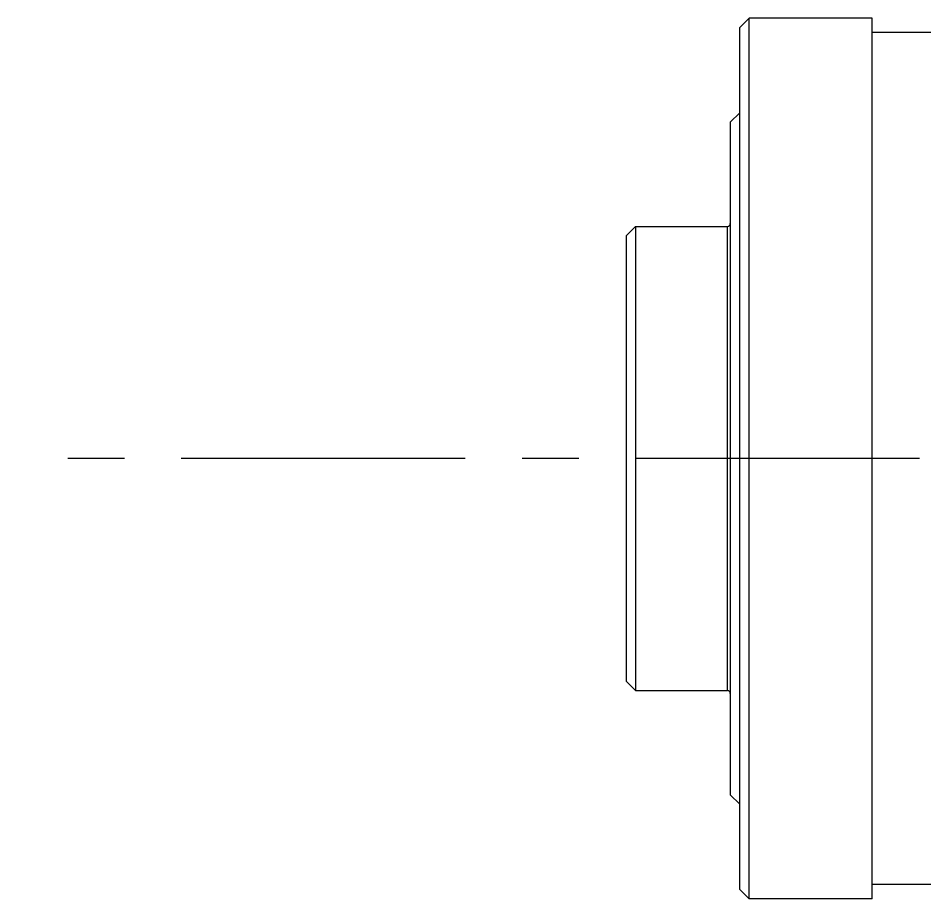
# Model space of a CAD drawing. Header units: millimetres. Extents: x 4086 to 8300, y 123 to 1549.
# Drawn here: x 6836.95 to 6860.9, y 993.42 to 1016.67 of the extents above; entities that cross this region are included whole.
import ezdxf

# ---------------------------------------------------------------- set-up
doc = ezdxf.new("R2010")
doc.units = ezdxf.units.MM
doc.linetypes.add('CENTER', pattern=[0.6, 0.375, -0.075, 0.075, -0.075])
doc.layers.add('中心线', color=7, linetype='Continuous')
doc.layers.add('外形图', color=7, linetype='Continuous')

msp = doc.modelspace()

# ---------------------------------------------------------------- linework, layer by layer
at = {"layer": '中心线', "linetype": 'CENTER', "ltscale": 20}
msp.add_line((6992.764, 1005.043), (6836.9537, 1005.043), dxfattribs=at)
at = {"layer": '外形图'}
for p, q in [((6856.014, 1016.418), (6856.264, 1016.668)), ((6856.264, 993.418), (6856.264, 1016.668)), ((6859.514, 1016.668), (6856.264, 1016.668)), ((6859.514, 993.418), (6859.514, 1016.668)), ((6856.014, 993.668), (6856.014, 1016.418)), ((6861.514, 1016.293), (6859.514, 1016.293)), ((6855.764, 1013.918), (6856.014, 1014.168)), ((6855.764, 1013.918), (6855.764, 996.168)), ((6853.264, 1011.168), (6853.014, 1010.918)), ((6853.264, 1011.168), (6853.264, 998.918)), ((6853.264, 1011.168), (6855.689, 1011.168)), ((6855.689, 998.918), (6855.689, 1011.168)), ((6853.014, 1010.918), (6853.014, 999.168)), ((6853.264, 998.918), (6853.014, 999.168)), ((6853.264, 998.918), (6855.689, 998.918)), ((6855.764, 996.168), (6856.014, 995.918)), ((6861.514, 993.793), (6859.514, 993.793)), ((6856.014, 993.668), (6856.264, 993.418)), ((6859.514, 993.418), (6856.264, 993.418))]:
    msp.add_line(p, q, dxfattribs=at)
for centre, start, end in [((6855.689, 1011.243), 270, 0), ((6855.689, 998.843), 0, 90)]:
    msp.add_arc(centre, 0.075, start, end, dxfattribs=at)

doc.saveas('drawing.dxf')
